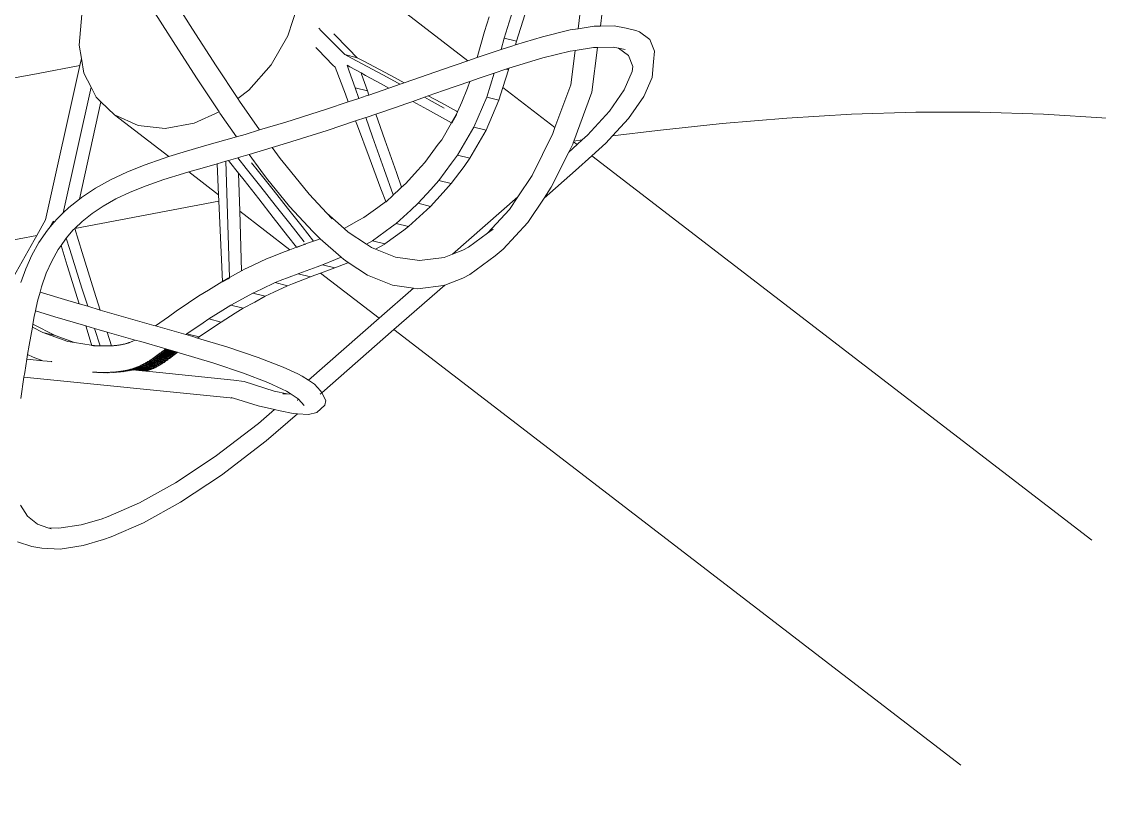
# Model space of a CAD drawing. Header units: millimetres. Extents: x 930469 to 1523124, y -120375 to 411163.
# Drawn here: x 1404443 to 1405069, y 138052 to 138514 of the extents above; entities that cross this region are included whole.
import ezdxf

# ---------------------------------------------------------------- set-up
doc = ezdxf.new("R2010")
doc.units = ezdxf.units.MM
for name, color, linetype, lineweight in [('A-NET THAY', 8, 'Continuous', 0), ('COT VACH', 8, 'Continuous', 0), ('xr', 8, 'Continuous', 0)]:
    doc.layers.add(name, color=color, linetype=linetype, lineweight=lineweight)

# ---------------------------------------------------------------- blocks, each defined once
blk = doc.blocks.new('zzz')
at = {"layer": 'xr', "ltscale": 3}
for p, q in [((1230571.1, 22587.6), (1230563.7, 22530)), ((1230545.1, 22584.4), (1230537.8, 22526.9)), ((1230063.1, 22569.6), (1230090.5, 22526.2)), ((1230040.7, 22555.1), (1230068, 22511.9)), ((1230201, 22518.5), (1230212.6, 22554.3)), ((1230329.3, 22551.8), (1230410, 22489.7)), ((1229962.1, 22543.2), (1229959, 22507.7)), ((1230429.4, 22523.8), (1230434.6, 22540.7)), ((1230452.2, 22515.9), (1230461.6, 22546.7)), ((1230466.5, 22512.3), (1230476, 22543)), ((1230090.5, 22526.2), (1230117.9, 22483.8)), ((1230236.9, 22527.7), (1230239.9, 22524.6)), ((1230239.9, 22524.6), (1230257.1, 22507)), ((1230420.9, 22493.5), (1230429.4, 22523.8)), ((1230528.6, 22525.5), (1230496.5, 22517.6)), ((1230537.8, 22526.9), (1230528.6, 22525.5)), ((1230556.6, 22529.9), (1230537.8, 22526.9)), ((1230563.7, 22530), (1230556.6, 22529.9)), ((1230579.8, 22530.2), (1230563.7, 22530)), ((1230593.7, 22527.6), (1230579.8, 22530.2)), ((1230593.7, 22527.6), (1230604.9, 22524.8)), ((1230609, 22523.2), (1230604.9, 22524.8)), ((1230621, 22514.3), (1230609, 22523.2)), ((1230068, 22511.9), (1230095.3, 22469.7)), ((1230181.6, 22484.8), (1230201, 22518.5)), ((1230254.3, 22520.9), (1230271.5, 22503.4)), ((1230448.5, 22502.7), (1230452.2, 22515.9)), ((1230466.5, 22512.3), (1230452.2, 22515.9)), ((1230496.5, 22517.6), (1230465.3, 22508.2)), ((1230465.3, 22508.2), (1230466.5, 22512.3)), ((1230626.5, 22500.7), (1230621, 22514.3)), ((1229959, 22507.7), (1229961.6, 22492.5)), ((1230233.6, 22505.1), (1230236.3, 22502.3)), ((1230236.3, 22502.3), (1230253.5, 22484.7)), ((1230257.1, 22507), (1230267.1, 22496.8)), ((1230271.5, 22503.4), (1230281.4, 22493.2)), ((1230448.5, 22502.7), (1230422, 22493.9)), ((1230460.8, 22506.8), (1230448.5, 22502.7)), ((1230465.3, 22508.2), (1230460.8, 22506.8)), ((1230528.5, 22500.7), (1230496.9, 22492.9)), ((1230534.5, 22501.6), (1230528.5, 22500.7)), ((1230529.4, 22461.7), (1230534.5, 22501.6)), ((1230555.9, 22505), (1230534.5, 22501.6)), ((1230553.9, 22453.2), (1230560.5, 22505.1)), ((1230560.5, 22505.1), (1230555.9, 22505)), ((1230578.6, 22505.3), (1230560.5, 22505.1)), ((1230584.7, 22504.2), (1230578.6, 22505.3)), ((1230596.3, 22495.6), (1230584.7, 22504.2)), ((1230592.3, 22502.7), (1230584.7, 22504.2)), ((1230626.5, 22500.7), (1230625.5, 22488.5)), ((1229959.8, 22484.1), (1229961.6, 22492.5)), ((1229961.6, 22492.5), (1229964.6, 22475.1)), ((1230155.8, 22455.4), (1230181.6, 22484.8)), ((1230267.1, 22496.8), (1230274.8, 22492.7)), ((1230281.4, 22493.2), (1230267.1, 22496.8)), ((1230274.8, 22492.7), (1230293, 22483)), ((1230281.4, 22493.2), (1230289.1, 22489.1)), ((1230289.1, 22489.1), (1230307.4, 22479.4)), ((1230410, 22489.7), (1230380.6, 22479.5)), ((1230420.9, 22493.5), (1230410, 22489.7)), ((1230422, 22493.9), (1230420.9, 22493.5)), ((1230496.9, 22492.9), (1230461.5, 22482.2)), ((1230601.2, 22483.1), (1230596.3, 22495.6)), ((1230623.7, 22470.4), (1230625.5, 22488.5)), ((1229835.8, 22461), (1229911.5, 22475)), ((1229959.8, 22484.1), (1229911.5, 22475)), ((1229920, 22305), (1229959.8, 22484.1)), ((1229964.6, 22475.1), (1229972.9, 22458.9)), ((1230117.9, 22483.8), (1230143.1, 22445.8)), ((1230253.5, 22484.7), (1230256.1, 22482.1)), ((1230256.1, 22482.1), (1230267.9, 22450.9)), ((1230272.3, 22477.6), (1230269.8, 22484.5)), ((1230273.1, 22482.7), (1230269.8, 22484.5)), ((1230279.2, 22458.2), (1230272.3, 22477.6)), ((1230286, 22475.6), (1230273.1, 22482.7)), ((1230286.6, 22474), (1230286, 22475.6)), ((1230291.4, 22472.7), (1230286, 22475.6)), ((1230293.6, 22454.6), (1230286.6, 22474)), ((1230291.4, 22472.7), (1230309.5, 22462.8)), ((1230293, 22483), (1230311.2, 22473.3)), ((1230307.4, 22479.4), (1230325.5, 22469.7)), ((1230311.2, 22473.3), (1230329.2, 22463.6)), ((1230380.6, 22479.5), (1230337.1, 22464.3)), ((1230440.5, 22475.2), (1230423, 22469.4)), ((1230431.8, 22447.6), (1230440.5, 22475.2)), ((1230454.1, 22479.8), (1230440.5, 22475.2)), ((1230450.7, 22458.5), (1230457.2, 22479)), ((1230457.7, 22481), (1230454.1, 22479.8)), ((1230457.2, 22479), (1230454.1, 22479.8)), ((1230457.2, 22479), (1230457.7, 22481)), ((1230461.5, 22482.2), (1230457.7, 22481)), ((1230600.7, 22477.4), (1230591.5, 22456)), ((1230601.2, 22483.1), (1230600.7, 22477.4)), ((1230601.4, 22482.6), (1230601.2, 22483.1)), ((1230095.3, 22469.7), (1230121.3, 22430.5)), ((1230309.5, 22462.8), (1230318.4, 22457.9)), ((1230326, 22460.5), (1230318.4, 22457.9)), ((1230325.5, 22469.7), (1230336.1, 22464)), ((1230331.5, 22462.4), (1230326, 22460.5)), ((1230329.2, 22463.6), (1230331.5, 22462.4)), ((1230336.1, 22464), (1230331.5, 22462.4)), ((1230337.1, 22464.3), (1230336.1, 22464)), ((1230412.2, 22465.6), (1230381.7, 22455.1)), ((1230409.7, 22458), (1230412.2, 22465.6)), ((1230423, 22469.4), (1230412.2, 22465.6)), ((1230529.4, 22461.7), (1230511, 22412.1)), ((1230614.1, 22448.3), (1230623.7, 22470.4)), ((1229972.9, 22458.9), (1229940.6, 22313.1)), ((1229972.9, 22458.9), (1229978.6, 22447.5)), ((1229978.6, 22447.5), (1229984.3, 22442.1)), ((1230143.1, 22445.8), (1230155.8, 22455.4)), ((1230267.9, 22450.9), (1230271.3, 22441.9)), ((1230279.2, 22458.2), (1230283.6, 22446)), ((1230293.6, 22454.6), (1230279.2, 22458.2)), ((1230292.1, 22448.8), (1230283.6, 22446)), ((1230295.2, 22449.9), (1230292.1, 22448.8)), ((1230293.6, 22454.6), (1230295.2, 22449.9)), ((1230318.4, 22457.9), (1230295.2, 22449.9)), ((1230359.5, 22447.3), (1230346.1, 22442.6)), ((1230364.1, 22448.9), (1230359.5, 22447.3)), ((1230359.5, 22447.3), (1230364.9, 22444.4)), ((1230381.7, 22455.1), (1230364.1, 22448.9)), ((1230364.1, 22448.9), (1230379.2, 22440.8)), ((1230402.8, 22441.6), (1230409.7, 22458)), ((1230417, 22412.7), (1230431.8, 22447.6)), ((1230446.1, 22444), (1230431.8, 22447.6)), ((1230446.1, 22444), (1230450.7, 22458.5)), ((1230450.7, 22458.5), (1230511, 22412.1)), ((1230532.8, 22396.4), (1230553.9, 22453.2)), ((1230591.5, 22456), (1230574.3, 22431.1)), ((1230596.4, 22422.6), (1230614.1, 22448.3)), ((1229984.3, 22442.1), (1229959.3, 22329.1)), ((1229984.3, 22442.1), (1230000.1, 22426.8)), ((1230143.1, 22445.8), (1230145.1, 22442.8)), ((1230145.1, 22442.8), (1230168.3, 22409.4)), ((1230271.3, 22441.9), (1230245.8, 22433.5)), ((1230283.6, 22446), (1230271.3, 22441.9)), ((1230327, 22436), (1230303.1, 22427.8)), ((1230338.2, 22439.8), (1230327, 22436)), ((1230346.1, 22442.6), (1230338.2, 22439.8)), ((1230346.1, 22442.6), (1230363.1, 22433.2)), ((1230364.9, 22444.4), (1230382.5, 22434.8)), ((1230379.2, 22440.8), (1230396.9, 22431.2)), ((1230398, 22430.6), (1230402.8, 22441.6)), ((1230431.3, 22409.1), (1230446.1, 22444)), ((1230000.1, 22426.8), (1230027.4, 22414.4)), ((1230000.1, 22426.8), (1230063, 22378.4)), ((1230092.3, 22417.3), (1230121.3, 22430.5)), ((1230121.3, 22430.5), (1230122.4, 22428.8)), ((1230122.4, 22428.8), (1230122.4, 22428.8)), ((1230122.4, 22428.8), (1230141.4, 22401.4)), ((1230245.8, 22433.5), (1230198.9, 22418.6)), ((1230291.5, 22423.8), (1230279.7, 22419.9)), ((1230293, 22424.3), (1230291.5, 22423.8)), ((1230291.5, 22423.8), (1230299.4, 22401.5)), ((1230303.1, 22427.8), (1230293, 22424.3)), ((1230303.1, 22427.8), (1230313.8, 22397.9)), ((1230363.1, 22433.2), (1230380.7, 22423.3)), ((1230391, 22417.6), (1230380.7, 22423.3)), ((1230391, 22417.6), (1230396.5, 22427)), ((1230391.4, 22417.3), (1230396.9, 22426.9)), ((1230396.5, 22427), (1230396.6, 22427.1)), ((1230396.9, 22426.9), (1230396.5, 22427)), ((1230396.6, 22427.1), (1230398, 22430.6)), ((1230396.9, 22431.2), (1230398, 22430.6)), ((1230396.9, 22426.9), (1230397, 22426.9)), ((1230574.3, 22431.1), (1230548.8, 22403.3)), ((1230577.9, 22402.4), (1230596.4, 22422.6)), ((1230780.2, 22423.1), (1230705.2, 22416.8)), ((1230855, 22427.6), (1230780.2, 22423.1)), ((1230929.6, 22430), (1230855, 22427.6)), ((1231003.9, 22430.1), (1230929.6, 22430)), ((1231003.9, 22430.1), (1231077.9, 22427.9)), ((1231151.6, 22423), (1231077.9, 22427.9)), ((1230027.4, 22414.4), (1230058.9, 22411.2)), ((1230058.9, 22411.2), (1230092.3, 22417.3)), ((1230198.9, 22418.6), (1230168.3, 22409.4)), ((1230279.7, 22419.9), (1230246.6, 22408.9)), ((1230279.7, 22419.9), (1230281.8, 22414.3)), ((1230281.8, 22414.3), (1230295.5, 22377.8)), ((1230379.6, 22398.1), (1230391, 22417.6)), ((1230398.1, 22380.1), (1230417, 22412.7)), ((1230431.3, 22409.1), (1230417, 22412.7)), ((1230511, 22412.1), (1230508.5, 22405.2)), ((1230629.9, 22408.9), (1230705.2, 22416.8)), ((1230141.4, 22401.4), (1230104.5, 22390.8)), ((1230151.7, 22404.3), (1230141.4, 22401.4)), ((1230168.3, 22409.4), (1230151.7, 22404.3)), ((1230246.6, 22408.9), (1230199.4, 22393.9)), ((1230299.4, 22401.5), (1230312.8, 22363.6)), ((1230313.8, 22397.9), (1230327.1, 22359.9)), ((1230375.6, 22392.7), (1230379.6, 22398.1)), ((1230412.4, 22376.5), (1230431.3, 22409.1)), ((1230508.5, 22405.2), (1230484.4, 22356.5)), ((1230542.7, 22397.8), (1230532.8, 22396.4)), ((1230542.7, 22397.8), (1230536.7, 22392.4)), ((1230548.8, 22403.3), (1230542.7, 22397.8)), ((1230570.2, 22394), (1230577.9, 22402.4)), ((1230629.9, 22408.9), (1230577.9, 22402.4)), ((1230104.5, 22390.8), (1230079.6, 22383.7)), ((1230183.1, 22389), (1230156.1, 22380.8)), ((1230199.4, 22393.9), (1230183.1, 22389)), ((1230183.1, 22389), (1230192.3, 22376.4)), ((1230359.9, 22371.5), (1230375.6, 22392.7)), ((1230527, 22383.6), (1230531.6, 22393)), ((1230536.7, 22392.4), (1230527, 22383.6)), ((1230531.6, 22393), (1230532.5, 22395.5)), ((1230532.5, 22395.5), (1230532.8, 22396.4)), ((1230532.5, 22395.5), (1230536.7, 22392.4)), ((1230553.8, 22379.2), (1230570.2, 22394)), ((1230056.3, 22376.3), (1230034.6, 22368.7)), ((1230063, 22378.4), (1230056.3, 22376.3)), ((1230079.6, 22383.7), (1230063, 22378.4)), ((1230129.2, 22373.1), (1230119, 22370.2)), ((1230132.3, 22374), (1230129.2, 22373.1)), ((1230129.2, 22373.1), (1230133.5, 22238.1)), ((1230143, 22377), (1230132.3, 22374)), ((1230132.3, 22374), (1230133.4, 22372.5)), ((1230133.4, 22372.5), (1230143.8, 22359.3)), ((1230146.5, 22378), (1230143, 22377)), ((1230143, 22377), (1230152.7, 22364.8)), ((1230151.9, 22379.6), (1230146.5, 22378)), ((1230156.1, 22380.8), (1230151.9, 22379.6)), ((1230156.1, 22380.8), (1230169.6, 22362.3)), ((1230192.3, 22376.4), (1230199, 22367.6)), ((1230295.5, 22377.8), (1230309.2, 22341.2)), ((1230391.1, 22370.7), (1230398.1, 22380.1)), ((1230412.4, 22376.5), (1230398.1, 22380.1)), ((1230405.5, 22367), (1230412.4, 22376.5)), ((1230506.8, 22342.8), (1230527, 22383.6)), ((1230534.9, 22362.3), (1230553.8, 22379.2)), ((1230553.8, 22379.2), (1231133.9, 21933.3)), ((1230014.3, 22360.5), (1229995.5, 22351.6)), ((1230034.6, 22368.7), (1230014.3, 22360.5)), ((1230086.1, 22360.7), (1230079.9, 22358.9)), ((1230104.5, 22366), (1230086.1, 22360.7)), ((1230086.1, 22360.7), (1230120.7, 22334.1)), ((1230119, 22370.2), (1230104.5, 22366)), ((1230119, 22370.2), (1230120.7, 22334.1)), ((1230152.7, 22364.8), (1230169.7, 22343.5)), ((1230159, 22371.2), (1230167, 22361.2)), ((1230167, 22361.2), (1230184, 22339.8)), ((1230169.6, 22362.3), (1230176.4, 22353.5)), ((1230199, 22367.6), (1230225.7, 22334.8)), ((1230312.8, 22363.6), (1230323.2, 22333.9)), ((1230327.1, 22359.9), (1230333.1, 22343)), ((1230337.9, 22347.4), (1230351.4, 22362.2)), ((1230351.4, 22362.2), (1230359.9, 22371.5)), ((1230376.3, 22350.7), (1230391.1, 22370.7)), ((1230390.7, 22347.1), (1230405.5, 22367)), ((1230498.6, 22330.4), (1230534.9, 22362.3)), ((1229995.5, 22351.6), (1229978, 22341.8)), ((1230057.4, 22351.8), (1230036.9, 22344.6)), ((1230079.9, 22358.9), (1230057.4, 22351.8)), ((1230143.8, 22359.3), (1230150.5, 22351)), ((1230143.8, 22359.3), (1230145.3, 22315.2)), ((1230150.5, 22351), (1230167.4, 22329.4)), ((1230176.4, 22353.5), (1230203.2, 22320.5)), ((1230333.1, 22343), (1230337.9, 22347.4)), ((1230367.1, 22340.4), (1230376.3, 22350.7)), ((1230390.7, 22347.1), (1230376.3, 22350.7)), ((1230484.4, 22356.5), (1230467.9, 22331.7)), ((1229978, 22341.8), (1229961.8, 22331.1)), ((1230018.3, 22337.1), (1230001.7, 22329.3)), ((1230036.9, 22344.6), (1230018.3, 22337.1)), ((1230169.7, 22343.5), (1230186.5, 22322.1)), ((1230184, 22339.8), (1230200.9, 22318.5)), ((1230225.7, 22334.8), (1230246.3, 22312.7)), ((1230309.2, 22341.2), (1230314.7, 22326.3)), ((1230323.2, 22333.9), (1230328.2, 22338.5)), ((1230328.2, 22338.5), (1230333.1, 22343)), ((1230352.5, 22324.3), (1230367.1, 22340.4)), ((1230366.8, 22320.7), (1230381.4, 22336.8)), ((1230381.4, 22336.8), (1230390.7, 22347.1)), ((1230498.6, 22330.4), (1230506.8, 22342.8)), ((1229959.3, 22329.1), (1229947, 22319.3)), ((1230121, 22326.6), (1229954.1, 22295.1)), ((1229961.8, 22331.1), (1229959.3, 22329.1)), ((1230001.7, 22329.3), (1229987, 22321.1)), ((1230120.7, 22334.1), (1230121, 22326.6)), ((1230125.2, 22233.6), (1230121, 22326.6)), ((1230167.4, 22329.4), (1230184.2, 22307.9)), ((1230305.6, 22319.5), (1230314.4, 22325.9)), ((1230314.4, 22325.9), (1230314.7, 22326.3)), ((1230314.7, 22326.3), (1230314.8, 22325.9)), ((1230314.8, 22325.9), (1230315.1, 22326.1)), ((1230315.1, 22326.1), (1230323.3, 22333.6)), ((1230323.2, 22333.9), (1230323.3, 22333.6)), ((1230343.9, 22316.4), (1230352.5, 22324.3)), ((1230366.8, 22320.7), (1230352.5, 22324.3)), ((1230467.9, 22331.7), (1230392, 22265.2)), ((1230467.9, 22331.7), (1230458.2, 22317)), ((1230479.7, 22302.1), (1230498.6, 22330.4)), ((1229940.6, 22313.1), (1229933.8, 22306.6)), ((1229947, 22319.3), (1229940.6, 22313.1)), ((1229974, 22312.4), (1229962.5, 22303.3)), ((1229987, 22321.1), (1229974, 22312.4)), ((1230145.3, 22315.2), (1230203.6, 22270.4)), ((1230145.3, 22315.2), (1230147.5, 22245.8)), ((1230186.5, 22322.1), (1230203.3, 22300.8)), ((1230200.9, 22318.5), (1230217.6, 22297.2)), ((1230203.2, 22320.5), (1230230.2, 22291.6)), ((1230246.3, 22312.7), (1230252.4, 22306.2)), ((1230246.3, 22312.7), (1230266.4, 22295.1)), ((1230289.4, 22307.7), (1230305.6, 22319.5)), ((1230326.9, 22300.9), (1230343.9, 22316.4)), ((1230341.2, 22297.2), (1230358.3, 22312.8)), ((1230358.3, 22312.8), (1230366.8, 22320.7)), ((1230458.2, 22317), (1230432.8, 22289.5)), ((1229920, 22305), (1229909.9, 22286.9)), ((1229929.1, 22303.7), (1229925.5, 22296.8)), ((1229929.7, 22301.8), (1229925.5, 22296.8)), ((1229929.1, 22303.7), (1229929.7, 22301.8)), ((1229933.8, 22306.6), (1229929.7, 22301.8)), ((1229962.5, 22303.3), (1229954.1, 22295.1)), ((1230184.2, 22307.9), (1230200.9, 22286.5)), ((1230203.3, 22300.8), (1230219.9, 22279.6)), ((1230217.6, 22297.2), (1230230.8, 22280.3)), ((1230266.4, 22295.1), (1230283.5, 22304.5)), ((1230283.5, 22304.5), (1230289.4, 22307.7)), ((1230321.4, 22296.8), (1230326.9, 22300.9)), ((1230341.2, 22297.2), (1230326.9, 22300.9)), ((1230335.7, 22293.2), (1230341.2, 22297.2)), ((1230451, 22270.9), (1230479.7, 22302.1)), ((1229909.9, 22286.9), (1229868.8, 22279.3)), ((1229909.9, 22286.9), (1229906.8, 22281.4)), ((1229922.3, 22293.1), (1229912.4, 22278.8)), ((1229925.5, 22296.8), (1229922.3, 22293.1)), ((1229952.2, 22293.3), (1229944.1, 22283.8)), ((1229953.8, 22294.9), (1229952.2, 22293.3)), ((1229954.1, 22295.1), (1229953.8, 22294.9)), ((1229953.8, 22294.9), (1229962.6, 22267.2)), ((1230200.9, 22286.5), (1230211.2, 22273.2)), ((1230230.2, 22291.6), (1230238.2, 22283.4)), ((1230266.4, 22295.1), (1230271.2, 22290.9)), ((1230271.2, 22290.9), (1230292.5, 22276.9)), ((1230299.4, 22280.7), (1230321.4, 22296.8)), ((1230313.8, 22277.1), (1230335.7, 22293.2)), ((1230410.9, 22273.4), (1230432.8, 22289.5)), ((1230432.8, 22289.5), (1230439.5, 22294.4)), ((1229906.8, 22281.4), (1229878.9, 22231.8)), ((1229912.4, 22278.8), (1229904.1, 22263.9)), ((1229938, 22275.3), (1229934.7, 22270.5)), ((1229943, 22282.5), (1229938, 22275.3)), ((1229938, 22275.3), (1229945.2, 22252.2)), ((1229944.1, 22283.8), (1229943, 22282.5)), ((1229944.1, 22283.8), (1229948.2, 22270.8)), ((1230207.4, 22271.9), (1230211.2, 22273.2)), ((1230211.2, 22273.2), (1230219.3, 22276.1)), ((1230211.2, 22273.2), (1230211.3, 22273)), ((1230211.3, 22273), (1230219.3, 22275.9)), ((1230219.3, 22275.9), (1230220.3, 22276.3)), ((1230219.5, 22277.3), (1230220.3, 22276.3)), ((1230220.3, 22276.3), (1230222, 22276.9)), ((1230221.8, 22277.1), (1230230.8, 22280.3)), ((1230230.8, 22280.3), (1230235.5, 22282)), ((1230235.5, 22282), (1230238.5, 22283.2)), ((1230238.2, 22283.4), (1230238.5, 22283.2)), ((1230238.5, 22283.2), (1230262.9, 22261.7)), ((1230292.5, 22276.9), (1230299.2, 22280.6)), ((1230292.5, 22276.9), (1230298.3, 22273.1)), ((1230298.3, 22273.1), (1230303, 22271.2)), ((1230299.2, 22280.6), (1230299.4, 22280.7)), ((1230313.8, 22277.1), (1230299.4, 22280.7)), ((1230303, 22271.2), (1230313.5, 22277)), ((1230313.5, 22277), (1230313.8, 22277.1)), ((1230404, 22269.7), (1230410.9, 22273.4)), ((1229904.1, 22263.9), (1229897, 22248.2)), ((1229934.7, 22270.5), (1229927.3, 22257.3)), ((1229948.2, 22270.8), (1229962.3, 22225.9)), ((1229962.6, 22267.2), (1229976.6, 22222.3)), ((1230154.3, 22249.4), (1230176.3, 22259.7)), ((1230176.3, 22259.7), (1230179.4, 22261.1)), ((1230179.4, 22261.1), (1230197.9, 22268.2)), ((1230197.9, 22268.2), (1230203.6, 22270.4)), ((1230203.6, 22270.4), (1230207.4, 22271.9)), ((1230256.3, 22259), (1230262.9, 22261.7)), ((1230262.9, 22261.7), (1230265.7, 22259.3)), ((1230303, 22271.2), (1230325.9, 22261.9)), ((1230325.9, 22261.9), (1230353.9, 22257.8)), ((1230353.9, 22257.8), (1230382.4, 22261.5)), ((1230382.4, 22261.5), (1230392, 22265.2)), ((1230392, 22265.2), (1230404, 22269.7)), ((1230412.1, 22241.6), (1230441.8, 22263.4)), ((1230441.8, 22263.4), (1230451, 22270.9)), ((1229897, 22248.2), (1229891.5, 22232.5)), ((1229927.3, 22257.3), (1229920.8, 22243)), ((1229945.2, 22252.2), (1229959, 22207.5)), ((1230147.5, 22245.8), (1230151.8, 22248.2)), ((1230151.8, 22248.2), (1230154.3, 22249.4)), ((1230213.9, 22242.8), (1230235.1, 22250.5)), ((1230235.1, 22250.5), (1230241.4, 22252.8)), ((1230241.4, 22252.8), (1230256.3, 22259)), ((1230255.7, 22249.2), (1230241.4, 22252.8)), ((1230249.4, 22246.9), (1230255.7, 22249.2)), ((1230255.7, 22249.2), (1230270.7, 22255.3)), ((1230265.7, 22259.3), (1230271.3, 22255.6)), ((1230270.7, 22255.3), (1230271.3, 22255.6)), ((1230271.3, 22255.6), (1230293.7, 22240.9)), ((1229920.8, 22243), (1229915.3, 22227.4)), ((1230125.2, 22233.6), (1230131.8, 22237.2)), ((1230125.2, 22233.2), (1230131.8, 22236.8)), ((1230131.8, 22237.2), (1230133.5, 22238.1)), ((1230131.8, 22236.8), (1230133.5, 22237.8)), ((1230133.5, 22238.1), (1230147.5, 22245.8)), ((1230133.5, 22238.1), (1230133.5, 22237.8)), ((1230192.4, 22234.6), (1230213.2, 22242.6)), ((1230206.7, 22230.9), (1230227.5, 22239)), ((1230213.2, 22242.6), (1230213.9, 22242.8)), ((1230227.5, 22239), (1230213.2, 22242.6)), ((1230227.5, 22239), (1230228.2, 22239.2)), ((1230228.2, 22239.2), (1230239, 22243.1)), ((1230239, 22243.1), (1230249.4, 22246.9)), ((1230239, 22243.1), (1230307.1, 22190.8)), ((1230293.7, 22240.9), (1230322.4, 22229.2)), ((1230383.2, 22229.4), (1230404.3, 22237.5)), ((1230404.3, 22237.5), (1230412.1, 22241.6)), ((1229915.3, 22227.4), (1229913.6, 22221.1)), ((1229962.3, 22225.9), (1229969, 22204.7)), ((1229976.6, 22222.3), (1229983.5, 22200.4)), ((1230098, 22216.7), (1230109, 22223.5)), ((1230109, 22223.5), (1230124.7, 22233.3)), ((1230124.7, 22233.3), (1230125.2, 22233.6)), ((1230125.2, 22233.6), (1230125.2, 22233.2)), ((1230160.6, 22220.1), (1230170.6, 22224.8)), ((1230170.6, 22224.8), (1230186.4, 22232.3)), ((1230184.9, 22221.2), (1230200.7, 22228.6)), ((1230186.4, 22232.3), (1230192.4, 22234.6)), ((1230200.7, 22228.6), (1230186.4, 22232.3)), ((1230200.7, 22228.6), (1230206.7, 22230.9)), ((1230346.9, 22225.6), (1230307.1, 22190.8)), ((1230322.4, 22229.2), (1230346.9, 22225.6)), ((1230383.2, 22229.4), (1230324.2, 22177.7)), ((1230346.9, 22225.6), (1230351.8, 22224.9)), ((1230351.8, 22224.9), (1230381.7, 22228.8)), ((1230381.7, 22228.8), (1230383.2, 22229.4)), ((1229910.7, 22210.7), (1229908.2, 22199.3)), ((1229913.6, 22221.1), (1229910.7, 22210.7)), ((1229945.8, 22211.4), (1229913.6, 22221.1)), ((1229959, 22207.5), (1229945.8, 22211.4)), ((1230085.9, 22208.6), (1230098, 22216.7)), ((1230135.1, 22206), (1230148.4, 22213.3)), ((1230148.4, 22213.3), (1230160.6, 22220.1)), ((1230149.4, 22202.4), (1230162.7, 22209.7)), ((1230174.9, 22216.5), (1230160.6, 22220.1)), ((1230162.7, 22209.7), (1230174.9, 22216.5)), ((1230174.9, 22216.5), (1230184.9, 22221.2)), ((1229908.2, 22199.3), (1229906.8, 22192.9)), ((1229930.8, 22192.5), (1229908.2, 22199.3)), ((1229969, 22204.7), (1229959, 22207.5)), ((1229983.5, 22200.4), (1229969, 22204.7)), ((1229997.1, 22196.5), (1229983.5, 22200.4)), ((1230062.5, 22192.6), (1230071.5, 22199)), ((1230071.5, 22199), (1230085.9, 22208.6)), ((1230109.6, 22190.1), (1230125.7, 22200.2)), ((1230125.7, 22200.2), (1230135.1, 22206)), ((1230149.4, 22202.4), (1230135.1, 22206)), ((1230140.1, 22196.6), (1230149.4, 22202.4)), ((1229906.8, 22192.9), (1229905.3, 22184.1)), ((1229966.8, 22182), (1229930.8, 22192.5)), ((1230045.8, 22182.6), (1229997.1, 22196.5)), ((1230047.5, 22182.1), (1230062.5, 22192.6)), ((1230084, 22172.8), (1230102.8, 22185.5)), ((1230102.8, 22185.5), (1230109.6, 22190.1)), ((1230123.9, 22186.5), (1230109.6, 22190.1)), ((1230117.1, 22181.9), (1230123.9, 22186.5)), ((1230123.9, 22186.5), (1230140.1, 22196.6)), ((1230307.1, 22190.8), (1230225.1, 22119)), ((1229904.7, 22180.7), (1229901, 22159.8)), ((1229905.3, 22184.1), (1229904.7, 22180.7)), ((1229904.7, 22180.7), (1229917, 22174.4)), ((1229931.3, 22170.8), (1229905.3, 22184.1)), ((1229931.3, 22170.8), (1229917, 22174.4)), ((1229945.8, 22163.9), (1229917, 22174.4)), ((1229966.8, 22182), (1229973.1, 22161.6)), ((1229976.9, 22179.1), (1229966.8, 22182)), ((1229976.9, 22179.1), (1229983.2, 22158.8)), ((1229982.1, 22177.6), (1229976.9, 22179.1)), ((1229991.4, 22174.9), (1229982.1, 22177.6)), ((1229991.4, 22174.9), (1229996.4, 22158.9)), ((1230024.1, 22165.6), (1229991.4, 22174.9)), ((1230047.5, 22182.1), (1230045.8, 22182.6)), ((1230082.7, 22171.9), (1230047.5, 22182.1)), ((1230082.7, 22171.9), (1230084, 22172.8)), ((1230098.3, 22169.2), (1230084, 22172.8)), ((1230098.3, 22169.2), (1230117.1, 22181.9)), ((1230324.2, 22177.7), (1230240.4, 22104.3)), ((1230324.2, 22177.7), (1230982, 21672.1)), ((1229901, 22159.8), (1229899.2, 22148.8)), ((1229953.7, 22162.6), (1229931.3, 22170.8)), ((1229945.8, 22163.9), (1229953.7, 22162.6)), ((1229953.7, 22162.6), (1229972.8, 22159.6)), ((1229973.1, 22161.6), (1229973.8, 22159.4)), ((1230004.9, 22159.7), (1230004.1, 22159.6)), ((1230005.6, 22159.8), (1230004.9, 22159.7)), ((1230006.3, 22159.9), (1230005.6, 22159.8)), ((1230007.1, 22160), (1230006.3, 22159.9)), ((1230007.8, 22160.2), (1230007.1, 22160)), ((1230008.5, 22160.3), (1230007.8, 22160.2)), ((1230009.3, 22160.4), (1230008.5, 22160.3)), ((1230010, 22160.6), (1230009.3, 22160.4)), ((1230010.7, 22160.8), (1230010, 22160.6)), ((1230011.5, 22160.9), (1230010.7, 22160.8)), ((1230012.2, 22161.1), (1230011.5, 22160.9)), ((1230012.9, 22161.3), (1230012.2, 22161.1)), ((1230013.6, 22161.5), (1230012.9, 22161.3)), ((1230014.4, 22161.7), (1230013.6, 22161.5)), ((1230015.1, 22161.9), (1230014.4, 22161.7)), ((1230015.5, 22162.1), (1230015.1, 22161.9)), ((1230015.8, 22162.2), (1230015.5, 22162.1)), ((1230016.5, 22162.4), (1230015.8, 22162.2)), ((1230017.2, 22162.6), (1230016.5, 22162.4)), ((1230017.9, 22162.9), (1230017.2, 22162.6)), ((1230018.6, 22163.2), (1230017.9, 22162.9)), ((1230019.3, 22163.4), (1230018.6, 22163.2)), ((1230020, 22163.7), (1230019.3, 22163.4)), ((1230020.7, 22164), (1230020, 22163.7)), ((1230021.4, 22164.3), (1230020.7, 22164)), ((1230022.1, 22164.6), (1230021.4, 22164.3)), ((1230022.8, 22165), (1230022.1, 22164.6)), ((1230023.5, 22165.3), (1230022.8, 22165)), ((1230024.1, 22165.6), (1230023.5, 22165.3)), ((1230030.5, 22163.8), (1230024.1, 22165.6)), ((1230059.4, 22155.4), (1230030.5, 22163.8)), ((1230090.9, 22169.5), (1230082.7, 22171.9)), ((1230096.4, 22167.9), (1230090.9, 22169.5)), ((1230096.4, 22167.9), (1230098.3, 22169.2)), ((1230131.5, 22157.2), (1230096.4, 22167.9)), ((1229899.2, 22148.8), (1229898.4, 22143.4)), ((1229899.2, 22148.8), (1229905.6, 22145.6)), ((1229972.8, 22159.6), (1229973.8, 22159.4)), ((1229973.9, 22159.4), (1229973.8, 22159.4)), ((1229973.9, 22159.4), (1229975.5, 22159.1)), ((1229975.6, 22159.1), (1229975.5, 22159.1)), ((1229975.7, 22159.1), (1229975.6, 22159.1)), ((1229975.7, 22159.1), (1229975.7, 22159.1)), ((1229976, 22159), (1229975.7, 22159.1)), ((1229976.2, 22159), (1229976, 22159)), ((1229976.5, 22159.1), (1229976.2, 22159)), ((1229976.7, 22159), (1229976.2, 22159)), ((1229977.2, 22159), (1229976.5, 22159.1)), ((1229976.7, 22159), (1229976.5, 22159.1)), ((1229976.7, 22159), (1229977.5, 22159)), ((1229978, 22159), (1229977.2, 22159)), ((1229977.5, 22159), (1229977.2, 22159)), ((1229977.5, 22159), (1229978.3, 22158.9)), ((1229978.8, 22159), (1229978, 22159)), ((1229978.3, 22158.9), (1229978, 22159)), ((1229979, 22158.9), (1229978.3, 22158.9)), ((1229981.9, 22158.9), (1229978.8, 22159)), ((1229979, 22158.9), (1229978.8, 22159)), ((1229979.3, 22158.9), (1229979, 22158.9)), ((1229982.2, 22158.8), (1229979.3, 22158.9)), ((1229982.7, 22158.8), (1229981.9, 22158.9)), ((1229982.2, 22158.8), (1229981.9, 22158.9)), ((1229982.5, 22158.8), (1229982.2, 22158.8)), ((1229982.9, 22158.8), (1229982.5, 22158.8)), ((1229983.2, 22158.8), (1229982.7, 22158.8)), ((1229982.9, 22158.8), (1229982.7, 22158.8)), ((1229983.2, 22158.8), (1229982.9, 22158.8)), ((1229983.2, 22158.8), (1229983.2, 22158.8)), ((1229983.5, 22158.8), (1229983.2, 22158.8)), ((1229984.2, 22158.8), (1229983.5, 22158.8)), ((1229985, 22158.8), (1229984.2, 22158.8)), ((1229985.8, 22158.7), (1229985, 22158.8)), ((1229986.6, 22158.7), (1229985.8, 22158.7)), ((1229987.4, 22158.7), (1229986.6, 22158.7)), ((1229988.1, 22158.7), (1229987.4, 22158.7)), ((1229988.9, 22158.7), (1229988.1, 22158.7)), ((1229989.7, 22158.7), (1229988.9, 22158.7)), ((1229990.4, 22158.7), (1229989.7, 22158.7)), ((1229991.2, 22158.7), (1229990.4, 22158.7)), ((1229992, 22158.7), (1229991.2, 22158.7)), ((1229992.8, 22158.7), (1229992, 22158.7)), ((1229993.5, 22158.8), (1229992.8, 22158.7)), ((1229994.3, 22158.8), (1229993.5, 22158.8)), ((1229995.8, 22158.8), (1229994.3, 22158.8)), ((1229996.4, 22158.9), (1229995.8, 22158.8)), ((1229996.6, 22158.9), (1229996.4, 22158.9)), ((1229997.3, 22158.9), (1229996.6, 22158.9)), ((1229998.1, 22159), (1229997.3, 22158.9)), ((1229998.9, 22159), (1229998.1, 22159)), ((1229999.6, 22159.1), (1229998.9, 22159)), ((1230000.4, 22159.1), (1229999.6, 22159.1)), ((1230001.1, 22159.2), (1230000.4, 22159.1)), ((1230001.9, 22159.3), (1230001.1, 22159.2)), ((1230002.6, 22159.4), (1230001.9, 22159.3)), ((1230003.4, 22159.5), (1230002.6, 22159.4)), ((1230004.1, 22159.6), (1230003.4, 22159.5)), ((1230048.1, 22146.8), (1230048.9, 22147.3)), ((1230048.9, 22147.3), (1230049.7, 22147.9)), ((1230063.2, 22143.7), (1230048.9, 22147.3)), ((1230049.7, 22147.9), (1230050.4, 22148.5)), ((1230064, 22144.3), (1230049.7, 22147.9)), ((1230050.4, 22148.5), (1230051.2, 22149)), ((1230064.8, 22144.9), (1230050.4, 22148.5)), ((1230051.2, 22149), (1230051.9, 22149.6)), ((1230065.5, 22145.4), (1230051.2, 22149)), ((1230051.9, 22149.6), (1230052.7, 22150.2)), ((1230066.3, 22146), (1230051.9, 22149.6)), ((1230052.7, 22150.2), (1230053.4, 22150.7)), ((1230067, 22146.6), (1230052.7, 22150.2)), ((1230053.4, 22150.7), (1230054.1, 22151.3)), ((1230067.7, 22147.1), (1230053.4, 22150.7)), ((1230054.1, 22151.3), (1230054.8, 22151.9)), ((1230068.4, 22147.7), (1230054.1, 22151.3)), ((1230054.8, 22151.9), (1230055.5, 22152.4)), ((1230069.1, 22148.2), (1230054.8, 22151.9)), ((1230055.5, 22152.4), (1230055.9, 22152.7)), ((1230069.8, 22148.8), (1230055.5, 22152.4)), ((1230055.9, 22152.7), (1230056.2, 22152.9)), ((1230056.2, 22152.9), (1230056.9, 22153.5)), ((1230070.5, 22149.3), (1230056.2, 22152.9)), ((1230056.9, 22153.5), (1230057.5, 22154)), ((1230071.2, 22149.9), (1230056.9, 22153.5)), ((1230057.5, 22154), (1230058.2, 22154.6)), ((1230071.9, 22150.4), (1230057.5, 22154)), ((1230058.2, 22154.6), (1230058.8, 22155)), ((1230072.5, 22150.9), (1230058.2, 22154.6)), ((1230058.8, 22155), (1230059.4, 22155.4)), ((1230073.1, 22151.4), (1230058.8, 22155)), ((1230073.2, 22151.4), (1230059.4, 22155.4)), ((1230067, 22146.6), (1230067.7, 22147.1)), ((1230067.7, 22147.1), (1230068.4, 22147.7)), ((1230068.4, 22147.7), (1230069.1, 22148.2)), ((1230069.1, 22148.2), (1230069.8, 22148.8)), ((1230069.8, 22148.8), (1230070.2, 22149.1)), ((1230070.2, 22149.1), (1230070.5, 22149.3)), ((1230070.5, 22149.3), (1230071.2, 22149.9)), ((1230071.2, 22149.9), (1230071.9, 22150.4)), ((1230071.9, 22150.4), (1230072.5, 22150.9)), ((1230072.5, 22150.9), (1230073.1, 22151.4)), ((1230073.1, 22151.4), (1230073.2, 22151.4)), ((1230075.1, 22150.9), (1230073.2, 22151.4)), ((1230115.1, 22138.7), (1230075.1, 22150.9)), ((1230166.6, 22145.4), (1230131.5, 22157.2)), ((1229898.4, 22143.4), (1229895.8, 22128)), ((1229898.4, 22143.4), (1229898.3, 22143.4)), ((1229916.7, 22141.5), (1229898.4, 22143.4)), ((1229905.6, 22145.6), (1229916.7, 22141.5)), ((1229916.7, 22141.5), (1229926.9, 22140.5)), ((1229926.9, 22140.5), (1229927.5, 22140.4)), ((1230026.8, 22134.5), (1230027.8, 22134.9)), ((1230027.8, 22134.9), (1230028.9, 22135.4)), ((1230042.1, 22131.3), (1230027.8, 22134.9)), ((1230028.9, 22135.4), (1230029.9, 22135.8)), ((1230043.2, 22131.7), (1230028.9, 22135.4)), ((1230029.9, 22135.8), (1230030.9, 22136.3)), ((1230044.2, 22132.2), (1230029.9, 22135.8)), ((1230030.9, 22136.3), (1230032, 22136.8)), ((1230045.3, 22132.7), (1230030.9, 22136.3)), ((1230032, 22136.8), (1230032.4, 22137)), ((1230046.3, 22133.2), (1230032, 22136.8)), ((1230032.4, 22137), (1230033, 22137.3)), ((1230033, 22137.3), (1230034, 22137.8)), ((1230047.3, 22133.7), (1230033, 22137.3)), ((1230034, 22137.8), (1230035, 22138.3)), ((1230048.3, 22134.2), (1230034, 22137.8)), ((1230035, 22138.3), (1230035.9, 22138.9)), ((1230049.3, 22134.7), (1230035, 22138.3)), ((1230035.9, 22138.9), (1230036.9, 22139.4)), ((1230050.3, 22135.3), (1230035.9, 22138.9)), ((1230036.9, 22139.4), (1230037.8, 22140)), ((1230051.2, 22135.8), (1230036.9, 22139.4)), ((1230037.8, 22140), (1230038.8, 22140.5)), ((1230052.2, 22136.3), (1230037.8, 22140)), ((1230038.8, 22140.5), (1230039.7, 22141.1)), ((1230053.1, 22136.9), (1230038.8, 22140.5)), ((1230039.7, 22141.1), (1230040.6, 22141.6)), ((1230054, 22137.4), (1230039.7, 22141.1)), ((1230040.6, 22141.6), (1230041.5, 22142.2)), ((1230054.9, 22138), (1230040.6, 22141.6)), ((1230041.5, 22142.2), (1230042.3, 22142.7)), ((1230055.8, 22138.6), (1230041.5, 22142.2)), ((1230042.3, 22142.7), (1230043.2, 22143.3)), ((1230056.7, 22139.1), (1230042.3, 22142.7)), ((1230043.2, 22143.3), (1230044, 22143.9)), ((1230057.5, 22139.7), (1230043.2, 22143.3)), ((1230044, 22143.9), (1230044.9, 22144.5)), ((1230058.4, 22140.3), (1230044, 22143.9)), ((1230044.9, 22144.5), (1230045.7, 22145)), ((1230059.2, 22140.9), (1230044.9, 22144.5)), ((1230045.7, 22145), (1230046.5, 22145.6)), ((1230060, 22141.4), (1230045.7, 22145)), ((1230046.5, 22145.6), (1230047.3, 22146.2)), ((1230060.8, 22142), (1230046.5, 22145.6)), ((1230047.3, 22146.2), (1230048.1, 22146.8)), ((1230061.7, 22142.6), (1230047.3, 22146.2)), ((1230062.4, 22143.2), (1230048.1, 22146.8)), ((1230048.3, 22134.2), (1230049.3, 22134.7)), ((1230049.3, 22134.7), (1230050.3, 22135.3)), ((1230050.3, 22135.3), (1230051.2, 22135.8)), ((1230051.2, 22135.8), (1230052.2, 22136.3)), ((1230052.2, 22136.3), (1230053.1, 22136.9)), ((1230053.1, 22136.9), (1230054, 22137.4)), ((1230054, 22137.4), (1230054.9, 22138)), ((1230054.9, 22138), (1230055.8, 22138.6)), ((1230055.8, 22138.6), (1230056.7, 22139.1)), ((1230056.7, 22139.1), (1230057.5, 22139.7)), ((1230057.5, 22139.7), (1230058.4, 22140.3)), ((1230058.4, 22140.3), (1230059.2, 22140.9)), ((1230059.2, 22140.9), (1230060, 22141.4)), ((1230060, 22141.4), (1230060.8, 22142)), ((1230060.8, 22142), (1230061.7, 22142.6)), ((1230061.7, 22142.6), (1230062.4, 22143.2)), ((1230062.4, 22143.2), (1230063.2, 22143.7)), ((1230063.2, 22143.7), (1230064, 22144.3)), ((1230064, 22144.3), (1230064.8, 22144.9)), ((1230064.8, 22144.9), (1230065.5, 22145.4)), ((1230065.5, 22145.4), (1230066.3, 22146)), ((1230066.3, 22146), (1230067, 22146.6)), ((1230149.6, 22127.1), (1230115.1, 22138.7)), ((1230195.6, 22134.2), (1230166.6, 22145.4)), ((1229895, 22122.6), (1229891.4, 22097.7)), ((1229895.8, 22128), (1229895, 22122.6)), ((1230138.1, 22098.1), (1229895, 22122.6)), ((1229974.4, 22128.3), (1229975.2, 22128.2)), ((1229975.2, 22128.2), (1229975.2, 22128.2)), ((1229975.2, 22128.2), (1229976, 22128.2)), ((1229976.1, 22128.2), (1229976, 22128.2)), ((1229976.1, 22128.2), (1229979.3, 22128.1)), ((1229979.5, 22128), (1229979.3, 22128.1)), ((1229979.3, 22128.1), (1229980.2, 22128)), ((1229980.4, 22128), (1229980.2, 22128)), ((1229980.2, 22128), (1229981, 22128)), ((1229981.3, 22127.9), (1229981, 22128)), ((1229981, 22128), (1229981.9, 22128)), ((1229982.2, 22127.9), (1229981.9, 22128)), ((1229981.9, 22128), (1229982.7, 22128)), ((1229982.7, 22128), (1229983.6, 22127.9)), ((1229983.1, 22127.9), (1229982.7, 22128)), ((1229984, 22127.8), (1229983.6, 22127.9)), ((1229983.6, 22127.9), (1229984.4, 22127.9)), ((1229984.9, 22127.8), (1229984.4, 22127.9)), ((1229984.4, 22127.9), (1229985.3, 22127.9)), ((1229985.3, 22127.9), (1229986.2, 22127.9)), ((1229985.9, 22127.8), (1229985.3, 22127.9)), ((1229986.2, 22127.9), (1229987, 22127.9)), ((1229986.8, 22127.8), (1229986.2, 22127.9)), ((1229987.7, 22127.7), (1229987, 22127.9)), ((1229987, 22127.9), (1229987.9, 22127.9)), ((1229988.6, 22127.7), (1229987.9, 22127.9)), ((1229987.9, 22127.9), (1229988.8, 22127.9)), ((1229989.6, 22127.7), (1229988.8, 22127.9)), ((1229988.8, 22127.9), (1229989.7, 22127.9)), ((1229989.7, 22127.9), (1229990.6, 22127.9)), ((1229990.5, 22127.7), (1229989.7, 22127.9)), ((1229991.5, 22127.7), (1229990.6, 22127.9)), ((1229990.6, 22127.9), (1229991.5, 22127.9)), ((1229991.5, 22127.9), (1229992.4, 22128)), ((1229992.4, 22127.7), (1229991.5, 22127.9)), ((1229993.4, 22127.7), (1229992.4, 22128)), ((1229992.4, 22128), (1229993.3, 22128)), ((1229993.3, 22128), (1229995.1, 22128.1)), ((1229994.4, 22127.7), (1229993.3, 22128)), ((1229996.3, 22127.8), (1229995.1, 22128.1)), ((1229995.1, 22128.1), (1229996, 22128.1)), ((1229996, 22128.1), (1229997, 22128.2)), ((1229997.3, 22127.8), (1229996, 22128.1)), ((1229998.3, 22127.8), (1229997, 22128.2)), ((1229997, 22128.2), (1229997.9, 22128.2)), ((1229997.9, 22128.2), (1229998.8, 22128.3)), ((1229999.3, 22127.9), (1229997.9, 22128.2)), ((1229998.8, 22128.3), (1229999.8, 22128.4)), ((1230000.3, 22127.9), (1229998.8, 22128.3)), ((1229999.8, 22128.4), (1230000.7, 22128.4)), ((1230001.3, 22128), (1229999.8, 22128.4)), ((1230000.7, 22128.4), (1230001.7, 22128.5)), ((1230002.3, 22128), (1230000.7, 22128.4)), ((1230001.7, 22128.5), (1230002.6, 22128.6)), ((1230003.4, 22128.1), (1230001.7, 22128.5)), ((1230002.6, 22128.6), (1230003.6, 22128.7)), ((1230004.4, 22128.2), (1230002.6, 22128.6)), ((1230003.6, 22128.7), (1230004.6, 22128.9)), ((1230005.4, 22128.3), (1230003.6, 22128.7)), ((1230004.6, 22128.9), (1230005.5, 22129)), ((1230006.5, 22128.4), (1230004.6, 22128.9)), ((1230005.5, 22129), (1230006.5, 22129.1)), ((1230007.5, 22128.5), (1230005.5, 22129)), ((1230006.5, 22129.1), (1230007.5, 22129.3)), ((1230008.6, 22128.6), (1230006.5, 22129.1)), ((1230007.5, 22129.3), (1230008.5, 22129.4)), ((1230009.7, 22128.7), (1230007.5, 22129.3)), ((1230008.5, 22129.4), (1230009.4, 22129.6)), ((1230010.8, 22128.8), (1230008.5, 22129.4)), ((1230009.4, 22129.6), (1230010.2, 22129.7)), ((1230011.8, 22129), (1230009.4, 22129.6)), ((1230010.2, 22129.7), (1230010.4, 22129.8)), ((1230010.4, 22129.8), (1230011.4, 22130)), ((1230012.9, 22129.1), (1230010.4, 22129.8)), ((1230011.4, 22130), (1230012.4, 22130.2)), ((1230014, 22129.3), (1230011.4, 22130)), ((1230012.4, 22130.2), (1230013.4, 22130.4)), ((1230015.1, 22129.5), (1230012.4, 22130.2)), ((1230013.4, 22130.4), (1230014.4, 22130.6)), ((1230016.2, 22129.7), (1230013.4, 22130.4)), ((1230014.4, 22130.6), (1230015.4, 22130.8)), ((1230017.4, 22129.9), (1230014.4, 22130.6)), ((1230015.4, 22130.8), (1230016.4, 22131.1)), ((1230018.5, 22130.1), (1230015.4, 22130.8)), ((1230016.4, 22131.1), (1230017.5, 22131.4)), ((1230019.6, 22130.3), (1230016.4, 22131.1)), ((1230017.5, 22131.4), (1230018.5, 22131.6)), ((1230017.5, 22131.4), (1230017.5, 22131.4)), ((1230020.8, 22130.5), (1230017.5, 22131.4)), ((1230017.5, 22131.4), (1230020.9, 22131)), ((1230018.5, 22131.6), (1230019.5, 22131.9)), ((1230020.9, 22131), (1230018.5, 22131.6)), ((1230019.5, 22131.9), (1230020.5, 22132.3)), ((1230024.6, 22130.7), (1230019.5, 22131.9)), ((1230020.5, 22132.3), (1230021.6, 22132.6)), ((1230028.4, 22130.3), (1230020.5, 22132.3)), ((1230021.9, 22130.8), (1230020.9, 22131)), ((1230024.6, 22130.7), (1230020.9, 22131)), ((1230021.6, 22132.6), (1230022.6, 22132.9)), ((1230032.2, 22129.9), (1230021.6, 22132.6)), ((1230022.6, 22132.9), (1230023.6, 22133.3)), ((1230036.2, 22129.5), (1230022.6, 22132.9)), ((1230023.6, 22133.3), (1230024.7, 22133.7)), ((1230038, 22129.7), (1230023.6, 22133.3)), ((1230028.4, 22130.3), (1230024.6, 22130.7)), ((1230024.7, 22133.7), (1230025.7, 22134.1)), ((1230039, 22130.1), (1230024.7, 22133.7)), ((1230025.7, 22134.1), (1230026.8, 22134.5)), ((1230040, 22130.5), (1230025.7, 22134.1)), ((1230041.1, 22130.9), (1230026.8, 22134.5)), ((1230032.2, 22129.9), (1230028.4, 22130.3)), ((1230036.2, 22129.5), (1230032.2, 22129.9)), ((1230037.2, 22129.4), (1230036.2, 22129.5)), ((1230037.2, 22129.4), (1230038, 22129.7)), ((1230138.4, 22119.2), (1230037.2, 22129.4)), ((1230038, 22129.7), (1230039, 22130.1)), ((1230039, 22130.1), (1230040, 22130.5)), ((1230040, 22130.5), (1230041.1, 22130.9)), ((1230041.1, 22130.9), (1230042.1, 22131.3)), ((1230042.1, 22131.3), (1230043.2, 22131.7)), ((1230043.2, 22131.7), (1230044.2, 22132.2)), ((1230044.2, 22132.2), (1230045.3, 22132.7)), ((1230045.3, 22132.7), (1230046.3, 22133.2)), ((1230046.3, 22133.2), (1230046.8, 22133.4)), ((1230046.8, 22133.4), (1230047.3, 22133.7)), ((1230047.3, 22133.7), (1230048.3, 22134.2)), ((1230177.9, 22116.2), (1230149.6, 22127.1)), ((1230212.8, 22126.3), (1230195.6, 22134.2)), ((1230217.7, 22123.8), (1230212.8, 22126.3)), ((1230225.1, 22119), (1230217.7, 22123.8)), ((1230138.4, 22119.2), (1230150.5, 22117.4)), ((1230150.5, 22117.4), (1230185.3, 22106.4)), ((1230194.7, 22108.5), (1230177.9, 22116.2)), ((1230232.2, 22114.5), (1230225.1, 22119)), ((1230238.9, 22106.8), (1230232.2, 22114.5)), ((1230135.3, 22099), (1230138.1, 22098.1)), ((1230138.1, 22098.1), (1230166.7, 22089.1)), ((1230185.3, 22106.4), (1230200.2, 22103)), ((1230199.4, 22106.1), (1230194.7, 22108.5)), ((1230200.2, 22103), (1230195.5, 22103.3)), ((1230204.8, 22102.6), (1230199.4, 22106.1)), ((1230204.8, 22102.6), (1230200.2, 22103)), ((1230213, 22097.4), (1230204.8, 22102.6)), ((1230212.5, 22095.6), (1230213, 22097.4)), ((1230213.6, 22097), (1230213, 22097.4)), ((1230238.8, 22102.9), (1230240.4, 22104.3)), ((1230238.9, 22106.8), (1230240.4, 22104.3)), ((1230240.4, 22104.3), (1230245.3, 22095.5)), ((1230166.7, 22089.1), (1230185.5, 22084.8)), ((1230185.5, 22084.8), (1230167, 22068.8)), ((1230185.5, 22084.8), (1230192.1, 22083.3)), ((1230220.2, 22089.5), (1230213.6, 22097)), ((1230244, 22090.1), (1230234.6, 22081.4)), ((1230244, 22090.1), (1230245.3, 22095.5)), ((1230175.9, 22048.6), (1230212.4, 22080.1)), ((1230207.3, 22080.5), (1230192.1, 22083.3)), ((1230207.3, 22080.5), (1230212.4, 22080.1)), ((1230212.4, 22080.1), (1230225, 22079)), ((1230225, 22079), (1230234.6, 22081.4)), ((1230167, 22068.8), (1230116.7, 22030.3)), ((1230124.1, 22008.9), (1230175.9, 22048.6)), ((1230116.7, 22030.3), (1230070.6, 21999.7)), ((1230070.6, 21999.7), (1230029.1, 21976.7)), ((1230076.5, 21977.3), (1230124.1, 22008.9)), ((1229890.9, 21974.1), (1229898.9, 21961.3)), ((1230029.1, 21976.7), (1229992.6, 21960.7)), ((1230033.6, 21953.6), (1230076.5, 21977.3)), ((1229898.9, 21961.3), (1229910.5, 21952)), ((1229992.6, 21960.7), (1229984.5, 21957.8)), ((1229910.5, 21952), (1229922.7, 21947.8)), ((1229935.6, 21947.2), (1229922.7, 21947.8)), ((1229922.7, 21947.8), (1229926.4, 21946.6)), ((1229961.5, 21951.2), (1229935.6, 21947.2)), ((1229984.5, 21957.8), (1229961.5, 21951.2)), ((1229996, 21937.1), (1230033.6, 21953.6)), ((1229987.3, 21934), (1229996, 21937.1)), ((1229887.4, 21931.5), (1229904, 21925.8)), ((1229904, 21925.8), (1229915.7, 21924.1)), ((1229915.7, 21924.1), (1229937.1, 21923)), ((1229937.1, 21923), (1229963.7, 21927.1)), ((1229963.7, 21927.1), (1229987.3, 21934))]:
    blk.add_line(p, q, dxfattribs=at)
blk = doc.blocks.new('frefegthmm')
at = {"layer": 'A-NET THAY', "ltscale": 3}
blk.add_circle((1591960.11, 518898.48), 2000, dxfattribs=at)
at = {"layer": 'A-NET THAY', "xscale": 0.5, "yscale": 0.5, "zscale": 0.5, "rotation": 90}
blk.add_blockref('zzz', (1600967.07, -98280.98), dxfattribs=at)

msp = doc.modelspace()

# ---------------------------------------------------------------- block references
at = {"layer": 'COT VACH', "rotation": 269.9999999999985}
msp.add_blockref('frefegthmm', (887778.35, 1728213.12), dxfattribs=at)

doc.saveas('drawing.dxf')
